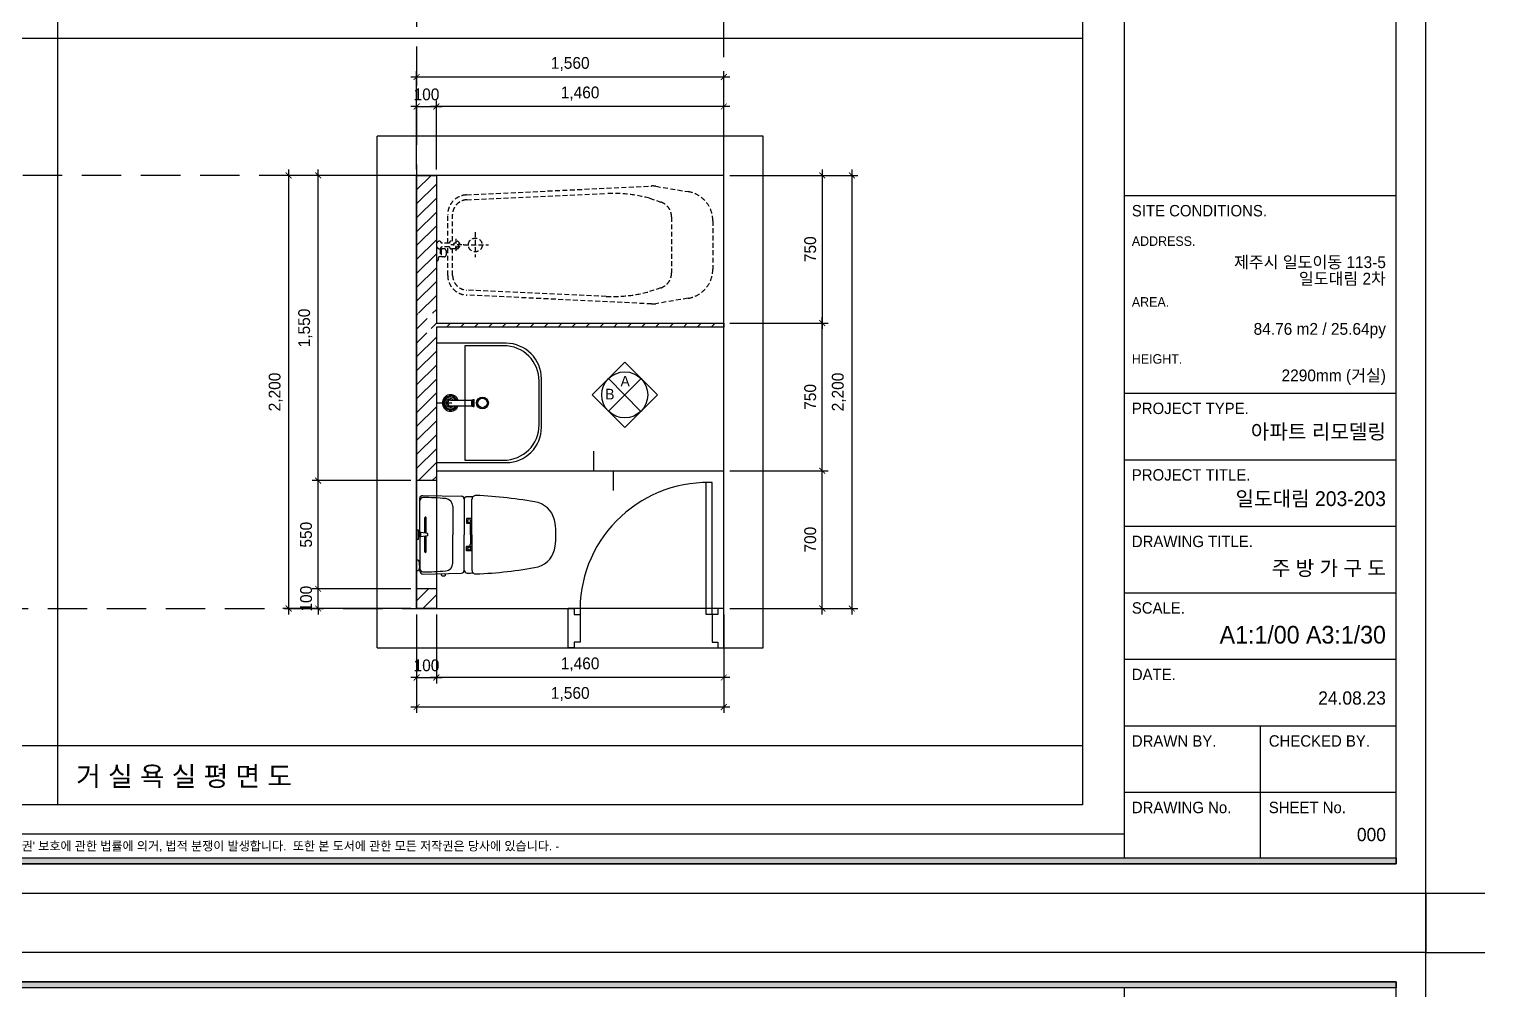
# Model space of a CAD drawing. Header units: inches. Extents: x 69359 to 144970, y -4972 to 56514.
# Drawn here: x 137577 to 144970, y 27990 to 32870 of the extents above; entities that cross this region are included whole.
import ezdxf
from ezdxf.enums import TextEntityAlignment as Align

# ---------------------------------------------------------------- set-up
doc = ezdxf.new("R2010")
doc.units = ezdxf.units.IN
doc.header["$LTSCALE"] = 50
doc.header["$MEASUREMENT"] = 0
for name, pattern in [('DASHED', [0.75, 0.5, -0.25]), ('DH-HID2', [1.2, 0.8, -0.4]), ('HIDDEN', [0.375, 0.25, -0.125])]:
    doc.linetypes.add(name, pattern=pattern)
for name, color, linetype in [('0-ELC TEXT', 7, 'Continuous'), ('02-WAL', 2, 'Continuous'), ('03-WAL NEW', 3, 'Continuous'), ('07-DIM WAL', 5, 'Continuous'), ('CO-BATH', 6, 'Continuous'), ('F-SYM', 7, 'Continuous'), ('fin', 5, 'Continuous'), ('FORM(YOURNAME)-1', 1, 'Continuous'), ('FORM(YOURNAME)-11', 1, 'Continuous'), ('FUR', 8, 'DASHED'), ('HL', 6, 'HIDDEN'), ('TT1', 7, 'Continuous'), ('도면층4', 4, 'Continuous'), ('도면층5', 5, 'Continuous')]:
    doc.layers.add(name, color=color, linetype=linetype)
doc.styles.add('HY 울릉도 L', font='')
doc.styles.add('YOURNAME', font='HY울릉도M.TTF')
doc.styles.add('코레일둥고', font='Korail_Round_Gothic_Medium.ttf')
doc.styles.get('HY 울릉도 L').set_extended_font_data('HY울릉도L')
doc.dimstyles.new('30', dxfattribs={"dimscale": 30, "dimtxt": 2, "dimasz": 1, "dimexe": 1, "dimexo": 1, "dimgap": 1, "dimtad": 1, "dimdec": 0, "dimrnd": 0.05, "dimdsep": 46, "dimlunit": 6, "dimtxsty": 'HY 울릉도 L', "dimblk": 'ARCHTICK', "dimcen": 2.5, "dimdle": 1, "dimclrd": 133, "dimclre": 133, "dimclrt": 30, "dimadec": 0, "dimazin": 0, "dimtfac": 1, "dimtdec": 0, "dimtix": 1, "dimtmove": 2, "dimatfit": 3, "dimldrblk": 'ARCHTICK', "dimfxl": 1, "dimlwd": -1, "dimlwe": -1, "dimarcsym": 0})

# ---------------------------------------------------------------- blocks, each defined once
blk = doc.blocks.new('A$C4B2D31F0')
at = {"layer": 'fin', "color": 4}
for p, q in [((185, 690.9), (20.4, 690.9)), ((37.2, 692.3), (24.7, 692.3)), ((37.2, 692.3), (49.7, 692.3)), ((200.9, 690.9), (365.5, 690.9)), ((47.7, 523.7), (192.9, 523.7)), ((338.2, 523.7), (192.9, 523.7)), ((12.6, 465.9), (192.9, 465.9)), ((373.3, 465.9), (192.9, 465.9)), ((192.9, 426.6), (13.7, 426.6)), ((192.9, 426.6), (372.2, 426.6))]:
    blk.add_line(p, q, dxfattribs=at)
for points in [[(20.4, 690.9), (7.9, 690.9, 0.421209), (-7.1, 675.5), (-2.4, 480.5, 0.001659)], [(365.5, 690.9), (378, 690.9, -0.421209), (392.9, 675.5), (388.3, 480.5, -0.001659)], [(12.6, 465.9, 0.371724), (-1.8, 451.2, 0.003515), (-1, 420.3, 0.320541)], [(373.3, 465.9, -0.371724), (387.7, 451.2, -0.003515), (386.9, 420.3, -0.320541)]]:
    blk.add_lwpolyline(points, format="xyb", dxfattribs=at)
for centre, radius, start, end in [((1004.3, 663.1), 1000, 179.31159, 185.94375), ((20.4, 674.9), 16, 90, 179.31159), ((24.7, 707.3), 15, 180, 270), ((49.7, 707.3), 15, 270, 0), ((365.5, 674.9), 16, 0.68841, 90), ((-618.4, 663.1), 1000, 354.05625, 0.68841), ((49.4, 563.7), 40, 185.94375, 267.51291), ((336.5, 563.7), 40, 272.48709, 354.05625), ((12.6, 480.9), 15, 181.36509, 270), ((373.3, 480.9), 15, 270, 358.63491), ((13.7, 406.6), 20, 90, 182.3333), ((2197.7, 495.6), 2205.9, 182.3333, 190.60807), ((-1811.8, 495.6), 2205.9, 349.39193, 357.6667), ((372.2, 406.6), 20, 357.6667, 90), ((148.7, 128.9), 125.5, 198.2964, 263.42408), ((237.2, 128.9), 125.5, 276.57592, 341.7036), ((192.9, 405.9), 405.9, 261.69926, 270), ((192.9, 405.9), 405.9, 270, 278.30074)]:
    blk.add_arc(centre, radius, start, end, dxfattribs=at)
at = {"layer": 'HL', "linetype": 'Continuous'}
for p, q in [((106.4, 666.3), (184.4, 666.3)), ((168.9, 697.3), (168.9, 707.3)), ((168.9, 697.3), (216.9, 697.3)), ((186, 692.5), (180.6, 697.3)), ((181.6, 685.5), (186, 692.5)), ((187, 651.2), (181.6, 685.5)), ((181.6, 685.5), (204.3, 685.5)), ((186, 692.5), (199.9, 692.5)), ((198.9, 651.2), (204.3, 685.5)), ((199.9, 692.5), (205.3, 697.3)), ((204.3, 685.5), (199.9, 692.5)), ((201.4, 666.3), (279.4, 666.3)), ((216.9, 697.3), (216.9, 707.3)), ((106.4, 659.3), (185.5, 659.3)), ((187, 651.2), (198.9, 651.2)), ((200.4, 659.3), (279.4, 659.3)), ((-16, 576.9), (-16, 564.8)), ((-12, 580.9), (-4.8, 580.9)), ((-12, 560.8), (-4.3, 560.8)), ((192.9, 433.7), (146.6, 433.7)), ((192.9, 433.7), (239.3, 433.7))]:
    blk.add_line(p, q, dxfattribs=at)
for points in [[(110.4, 426.6), (110.4, 450.8, -0.414214), (114.4, 454.8), (130.9, 454.8, -0.414214), (134.9, 450.8), (134.9, 435.2), (134.9, 426.6)], [(275.5, 426.6), (275.5, 450.8, 0.414214), (271.5, 454.8), (255, 454.8, 0.414214), (251, 450.8), (251, 435.2), (251, 426.6)], [(134.9, 435.2), (144.6, 435.2, -0.414214), (146.6, 433.2), (146.6, 426.6)], [(251, 435.2), (241.3, 435.2, 0.414214), (239.3, 433.2), (239.3, 426.6)]]:
    blk.add_lwpolyline(points, format="xyb", dxfattribs=at)
for centre in [(122.9, 440.9), (262.9, 440.9)]:
    blk.add_circle(centre, 8, dxfattribs=at)
for centre, radius, start, end in [((106.4, 662.8), 3.5, 90, 270), ((279.4, 662.8), 3.5, 270, 90), ((-12, 576.9), 4, 90, 180), ((-12, 564.8), 4, 180, 270)]:
    blk.add_arc(centre, radius, start, end, dxfattribs=at)
blk = doc.blocks.new('B-003')
blk.add_line((0, 0), (0, -65))
at = {"layer": 'CO-BATH'}
for p, q in [((-252.5, 0), (-252.5, -295)), ((252.5, 0), (-252.5, 0)), ((252.5, -295), (252.5, 0)), ((-102.5, -445), (102.5, -445))]:
    blk.add_line(p, q, dxfattribs=at)
at = {"layer": 'CO-BATH', "color": 8}
for p, q in [((-12.5, -60), (-12.5, -150.5)), ((12.5, -60), (12.5, -150.5)), ((-242.5, -120), (-242.5, -285)), ((242.5, -120), (-242.5, -120)), ((242.5, -285), (242.5, -120)), ((-14.5, -155.5), (-14.5, -160.5)), ((-14.5, -160.5), (14.5, -160.5)), ((-13.5, -150.5), (-13.5, -155.5)), ((13.5, -150.5), (13.5, -155.5)), ((14.5, -155.5), (14.5, -160.5)), ((-92.5, -435), (92.5, -435))]:
    blk.add_line(p, q, dxfattribs=at)
at = {"layer": 'CO-BATH', "color": 251}
for p, q in [((-14.5, -155.5), (14.5, -155.5)), ((-13.5, -150.5), (13.5, -150.5))]:
    blk.add_line(p, q, dxfattribs=at)
at = {"layer": 'CO-BATH', "color": 8}
blk.add_circle((0, -195), 25, dxfattribs=at)
at = {"layer": 'CO-BATH', "color": 251}
blk.add_circle((0, -195), 20, dxfattribs=at)
at = {"layer": 'CO-BATH', "color": 8}
for centre, radius, start, end in [((0, -60), 35, 290.92481, 249.07514), ((0, -60), 12.5, 359.99998, 179.99998), ((-92.5, -285), 150, 180, 270), ((92.5, -285), 150, 270, 0)]:
    blk.add_arc(centre, radius, start, end, dxfattribs=at)
at = {"layer": 'CO-BATH', "color": 251}
for radius, start, end in [(30, 294.62429, 245.37566), (25, 299.99998, 239.99998), (18, 313.98294, 226.01701)]:
    blk.add_arc((0, -60), radius, start, end, dxfattribs=at)
at = {"layer": 'CO-BATH'}
for centre, start, end in [((-102.5, -295), 180, 270), ((102.5, -295), 270, 0)]:
    blk.add_arc(centre, 150, start, end, dxfattribs=at)
blk = doc.blocks.new('FORM-ELEVATION')
at = {"layer": 'FORM(YOURNAME)-11'}
h = blk.add_hatch(color=256, dxfattribs=at)
h.dxf.hatch_style = 1
h.paths.add_polyline_path([(-10309, 35708), (71691, 35708), (71691, 35508), (-10309, 35508)])
h.paths.add_polyline_path([(-10309, -21492), (71691, -21492), (71691, -21692), (-10309, -21692)])
at = {"layer": 'Defpoints', "color": 158}
for p, q in [((62481, 35508), (62481, -21492)), ((62481, -20692), (-10309, -20692))]:
    blk.add_line(p, q, dxfattribs=at)
at = {"layer": 'Defpoints', "color": 1}
for points in [[(72691, 38708), (72691, 36708), (74691, 36708)], [(72691, -24692), (72691, -22692), (74691, -22692)]]:
    blk.add_lwpolyline(points, dxfattribs=at)
at = {"layer": 'Defpoints', "color": 158}
for points in [[(-10309, -21692), (71691, -21692), (71691, 35708), (-10309, 35708)], [(-8309, 33708), (61071, 33708), (61071, -19692), (-8309, -19692)]]:
    blk.add_lwpolyline(points, close=True, dxfattribs=at)
at = {"layer": 'FORM(YOURNAME)-11', "color": 14}
for p, q in [((62481, 937), (71691, 937)), ((62481, -5756), (71691, -5756)), ((62481, -8009), (71691, -8009)), ((62481, -10261), (71691, -10261)), ((62481, -12514), (71691, -12514)), ((62481, -14766), (71691, -14766)), ((62481, -17019), (71691, -17019)), ((67086, -17019), (67086, -21492)), ((62481, -19271), (71691, -19271))]:
    blk.add_line(p, q, dxfattribs=at)
at = {"layer": 'FORM(YOURNAME)-11', "color": 250}
blk.add_lwpolyline([(-11309, -22692), (72691, -22692), (72691, 36708), (-11309, 36708)], close=True, dxfattribs=at)
at = {"layer": 'FORM(YOURNAME)-11'}
for points in [[(-10309, 35708), (71691, 35708), (71691, 35508), (-10309, 35508)], [(-10309, -21492), (71691, -21492), (71691, -21692), (-10309, -21692)]]:
    blk.add_lwpolyline(points, close=True, dxfattribs=at)
at = {"layer": 'FORM(YOURNAME)-11', "color": 14, "style": 'YOURNAME'}
for s, height, p in [('SITE CONDITIONS.', 386.14, (62739, 422)), ('PROJECT TYPE.', 386.14, (62739, -6271)), ('PROJECT TITLE.', 386.14, (62739, -8524)), ('DRAWING TITLE.', 386.14, (62739, -10776)), ('SCALE.', 386.1, (62739, -13029)), ('DATE.', 386.1, (62739, -15281)), ('DRAWN BY.', 386.1, (62739, -17534)), ('CHECKED BY.', 386.14, (67376, -17534)), ('DRAWING No.', 386.14, (62739, -19786)), ('SHEET No.', 386.1, (67376, -19786))]:
    blk.add_text(s, height=height, dxfattribs=at).set_placement(p, align=Align.MIDDLE_LEFT)
at = {"layer": 'FORM(YOURNAME)-11', "color": 251, "style": 'YOURNAME'}
for s, p in [('ADDRESS.', (62739, -608)), ('AREA.', (62739, -2667)), ('HEIGHT.', (62739, -4598))]:
    blk.add_text(s, height=321.8, dxfattribs=at).set_placement(p, align=Align.MIDDLE_LEFT)
at = {"layer": 'FORM(YOURNAME)-11', "color": 1, "style": 'YOURNAME'}
blk.add_text("- 본 도서는 어떠한 경우에도 무단으로 도용할 수 없으며 도용시 '지적재산권' 보호에 관한 법률에 의거, 법적 분쟁이 발생합니다.  또한 본 도서에 관한 모든 저작권은 당사에 있습니다. -", height=300, dxfattribs=at).set_placement((28146, -21092), align=Align.MIDDLE_CENTER)
at = {"layer": 'FORM(YOURNAME)-11', "color": 3, "style": 'YOURNAME'}
for tag, height, p in [('1', 450, (71041, -1219)), ('2', 450, (71041, -1863)), ('3', 450, (71041, -3150)), ('4', 450, (71041, -5081)), ('5', 515, (71041, -7398)), ('6', 515, (71041, -9650)), ('7', 515, (71041, -11903)), ('8', 515, (71041, -14155)), ('9', 515, (71041, -16408)), ('10', 515, (66791, -18596)), ('11', 515, (71041, -18660)), ('12', 515, (66791, -20848)), ('13', 515, (71041, -20848))]:
    blk.add_attdef(tag, text='', height=height, dxfattribs=at).set_placement(p, align=Align.MIDDLE_RIGHT)
blk = doc.blocks.new('_ArchTick')
at = {"color": 0, "linetype": 'ByBlock', "const_width": 0.15}
blk.add_lwpolyline([(-0.5, -0.5), (0.5, 0.5)], dxfattribs=at)
blk = doc.blocks.new('*D192')
at = {"layer": '07-DIM WAL', "color": 133, "transparency": 16777216}
for p, q in [((139515, 32626.8), (141135, 32626.8)), ((139545, 32156.8), (139545, 32656.8)), ((141105, 32156.8), (141105, 32656.8))]:
    blk.add_line(p, q, dxfattribs=at)
at = {"layer": 'Defpoints', "color": 0, "transparency": 16777216}
for p in [(141105, 32626.8), (139545, 32126.8), (141105, 32126.8)]:
    blk.add_point(p, dxfattribs=at)
at = {"layer": '07-DIM WAL', "color": 133, "transparency": 16777216, "xscale": 30, "yscale": 30, "zscale": 30, "rotation": 180}
blk.add_blockref('_ArchTick', (139545, 32626.8), dxfattribs=at)
at = {"layer": '07-DIM WAL', "color": 133, "transparency": 16777216, "xscale": 30, "yscale": 30, "zscale": 30}
blk.add_blockref('_ArchTick', (141105, 32626.8), dxfattribs=at)
at = {"layer": '07-DIM WAL', "color": 30, "transparency": 16777216, "insert": (140325, 32692.7), "char_height": 60, "attachment_point": 5, "style": 'HY 울릉도 L'}
blk.add_mtext('1,560', dxfattribs=at)
blk = doc.blocks.new('*D193')
at = {"layer": '07-DIM WAL', "color": 133, "transparency": 16777216}
for p, q in [((141135, 32476.8), (139615, 32476.8)), ((139645, 32156.8), (139645, 32506.8)), ((141105, 32156.8), (141105, 32506.8))]:
    blk.add_line(p, q, dxfattribs=at)
at = {"layer": 'Defpoints', "color": 0, "transparency": 16777216}
for p in [(139645, 32476.8), (139645, 32126.8), (141105, 32126.8)]:
    blk.add_point(p, dxfattribs=at)
at = {"layer": '07-DIM WAL', "color": 133, "transparency": 16777216, "xscale": 30, "yscale": 30, "zscale": 30, "rotation": 180}
blk.add_blockref('_ArchTick', (139645, 32476.8), dxfattribs=at)
at = {"layer": '07-DIM WAL', "color": 133, "transparency": 16777216, "xscale": 30, "yscale": 30, "zscale": 30}
blk.add_blockref('_ArchTick', (141105, 32476.8), dxfattribs=at)
at = {"layer": '07-DIM WAL', "color": 30, "transparency": 16777216, "insert": (140375, 32542.7), "char_height": 60, "attachment_point": 5, "style": 'HY 울릉도 L'}
blk.add_mtext('1,460', dxfattribs=at)
blk = doc.blocks.new('*D194')
at = {"layer": '07-DIM WAL', "color": 133, "transparency": 16777216}
for p, q in [((139545, 32476.8), (139515, 32476.8)), ((139545, 32156.8), (139545, 32506.8)), ((139545, 32476.8), (139645, 32476.8)), ((139645, 32156.8), (139645, 32506.8)), ((139645, 32476.8), (139675, 32476.8))]:
    blk.add_line(p, q, dxfattribs=at)
at = {"layer": 'Defpoints', "color": 0, "transparency": 16777216}
for p in [(139645, 32476.8), (139545, 32126.8), (139645, 32126.8)]:
    blk.add_point(p, dxfattribs=at)
at = {"layer": '07-DIM WAL', "color": 133, "transparency": 16777216, "xscale": 30, "yscale": 30, "zscale": 30}
blk.add_blockref('_ArchTick', (139545, 32476.8), dxfattribs=at)
at = {"layer": '07-DIM WAL', "color": 133, "transparency": 16777216, "xscale": 30, "yscale": 30, "zscale": 30, "rotation": 180}
blk.add_blockref('_ArchTick', (139645, 32476.8), dxfattribs=at)
at = {"layer": '07-DIM WAL', "color": 30, "transparency": 16777216, "insert": (139595, 32538), "char_height": 60, "attachment_point": 5, "style": 'HY 울릉도 L'}
blk.add_mtext('100', dxfattribs=at)
blk = doc.blocks.new('*D195')
at = {"layer": '07-DIM WAL', "color": 133, "transparency": 16777216}
for p, q in [((141135, 32126.8), (141785, 32126.8)), ((141755, 32156.8), (141755, 29896.8)), ((141135, 29926.8), (141785, 29926.8))]:
    blk.add_line(p, q, dxfattribs=at)
at = {"layer": 'Defpoints', "color": 0, "transparency": 16777216}
for p in [(141105, 32126.8), (141105, 29926.8), (141755, 29926.8)]:
    blk.add_point(p, dxfattribs=at)
at = {"layer": '07-DIM WAL', "color": 133, "transparency": 16777216, "xscale": 30, "yscale": 30, "zscale": 30}
for p, rotation in [((141755, 32126.8), 90), ((141755, 29926.8), 270)]:
    blk.add_blockref('_ArchTick', p, dxfattribs=dict(at, rotation=rotation))
at = {"layer": '07-DIM WAL', "color": 30, "transparency": 16777216, "insert": (141689.1, 31026.8), "char_height": 60, "attachment_point": 5, "rotation": 90, "style": 'HY 울릉도 L'}
blk.add_mtext('2,200', dxfattribs=at)
blk = doc.blocks.new('*D196')
at = {"layer": '07-DIM WAL', "color": 133, "transparency": 16777216}
for p, q in [((141135, 30626.8), (141635, 30626.8)), ((141605, 29896.8), (141605, 30656.8)), ((141135, 29926.8), (141635, 29926.8))]:
    blk.add_line(p, q, dxfattribs=at)
at = {"layer": 'Defpoints', "color": 0, "transparency": 16777216}
for p in [(141105, 30626.8), (141605, 30626.8), (141105, 29926.8)]:
    blk.add_point(p, dxfattribs=at)
at = {"layer": '07-DIM WAL', "color": 133, "transparency": 16777216, "xscale": 30, "yscale": 30, "zscale": 30}
for p, rotation in [((141605, 30626.8), 90), ((141605, 29926.8), 270)]:
    blk.add_blockref('_ArchTick', p, dxfattribs=dict(at, rotation=rotation))
at = {"layer": '07-DIM WAL', "color": 30, "transparency": 16777216, "insert": (141543.8, 30276.8), "char_height": 60, "attachment_point": 5, "rotation": 90, "style": 'HY 울릉도 L'}
blk.add_mtext('700', dxfattribs=at)
blk = doc.blocks.new('*D197')
at = {"layer": '07-DIM WAL', "color": 133, "transparency": 16777216}
for p, q in [((141135, 31376.8), (141635, 31376.8)), ((141605, 30596.8), (141605, 31406.8)), ((141135, 30626.8), (141635, 30626.8))]:
    blk.add_line(p, q, dxfattribs=at)
at = {"layer": 'Defpoints', "color": 0, "transparency": 16777216}
for p in [(141105, 31376.8), (141605, 31376.8), (141105, 30626.8)]:
    blk.add_point(p, dxfattribs=at)
at = {"layer": '07-DIM WAL', "color": 133, "transparency": 16777216, "xscale": 30, "yscale": 30, "zscale": 30}
for p, rotation in [((141605, 31376.8), 90), ((141605, 30626.8), 270)]:
    blk.add_blockref('_ArchTick', p, dxfattribs=dict(at, rotation=rotation))
at = {"layer": '07-DIM WAL', "color": 30, "transparency": 16777216, "insert": (141543.7, 31001.8), "char_height": 60, "attachment_point": 5, "rotation": 90, "style": 'HY 울릉도 L'}
blk.add_mtext('750', dxfattribs=at)
blk = doc.blocks.new('*D198')
at = {"layer": '07-DIM WAL', "color": 133, "transparency": 16777216}
for p, q in [((141135, 32126.8), (141635, 32126.8)), ((141605, 32156.8), (141605, 31346.8)), ((141135, 31376.8), (141635, 31376.8))]:
    blk.add_line(p, q, dxfattribs=at)
at = {"layer": 'Defpoints', "color": 0, "transparency": 16777216}
for p in [(141105, 32126.8), (141105, 31376.8), (141605, 31376.8)]:
    blk.add_point(p, dxfattribs=at)
at = {"layer": '07-DIM WAL', "color": 133, "transparency": 16777216, "xscale": 30, "yscale": 30, "zscale": 30}
for p, rotation in [((141605, 32126.8), 90), ((141605, 31376.8), 270)]:
    blk.add_blockref('_ArchTick', p, dxfattribs=dict(at, rotation=rotation))
at = {"layer": '07-DIM WAL', "color": 30, "transparency": 16777216, "insert": (141543.7, 31751.8), "char_height": 60, "attachment_point": 5, "rotation": 90, "style": 'HY 울릉도 L'}
blk.add_mtext('750', dxfattribs=at)
blk = doc.blocks.new('*D231')
at = {"layer": '07-DIM WAL', "color": 133, "transparency": 16777216}
for p, q in [((139545, 29896.8), (139545, 29396.8)), ((141105, 29896.8), (141105, 29396.8)), ((139515, 29426.8), (141135, 29426.8))]:
    blk.add_line(p, q, dxfattribs=at)
at = {"layer": 'Defpoints', "color": 0, "transparency": 16777216}
for p in [(139545, 29926.8), (141105, 29926.8), (141105, 29426.8)]:
    blk.add_point(p, dxfattribs=at)
at = {"layer": '07-DIM WAL', "color": 133, "transparency": 16777216, "xscale": 30, "yscale": 30, "zscale": 30, "rotation": 180}
blk.add_blockref('_ArchTick', (139545, 29426.8), dxfattribs=at)
at = {"layer": '07-DIM WAL', "color": 133, "transparency": 16777216, "xscale": 30, "yscale": 30, "zscale": 30}
blk.add_blockref('_ArchTick', (141105, 29426.8), dxfattribs=at)
at = {"layer": '07-DIM WAL', "color": 30, "transparency": 16777216, "insert": (140325, 29492.7), "char_height": 60, "attachment_point": 5, "style": 'HY 울릉도 L'}
blk.add_mtext('1,560', dxfattribs=at)
blk = doc.blocks.new('*D232')
at = {"layer": '07-DIM WAL', "color": 133, "transparency": 16777216}
for p, q in [((139645, 29896.8), (139645, 29546.8)), ((141105, 29896.8), (141105, 29546.8)), ((141135, 29576.8), (139615, 29576.8))]:
    blk.add_line(p, q, dxfattribs=at)
at = {"layer": 'Defpoints', "color": 0, "transparency": 16777216}
for p in [(139645, 29926.8), (141105, 29926.8), (139645, 29576.8)]:
    blk.add_point(p, dxfattribs=at)
at = {"layer": '07-DIM WAL', "color": 133, "transparency": 16777216, "xscale": 30, "yscale": 30, "zscale": 30, "rotation": 180}
blk.add_blockref('_ArchTick', (139645, 29576.8), dxfattribs=at)
at = {"layer": '07-DIM WAL', "color": 133, "transparency": 16777216, "xscale": 30, "yscale": 30, "zscale": 30}
blk.add_blockref('_ArchTick', (141105, 29576.8), dxfattribs=at)
at = {"layer": '07-DIM WAL', "color": 30, "transparency": 16777216, "insert": (140375, 29642.7), "char_height": 60, "attachment_point": 5, "style": 'HY 울릉도 L'}
blk.add_mtext('1,460', dxfattribs=at)
blk = doc.blocks.new('*D233')
at = {"layer": '07-DIM WAL', "color": 133, "transparency": 16777216}
for p, q in [((139545, 29896.8), (139545, 29546.8)), ((139645, 29896.8), (139645, 29546.8)), ((139545, 29576.8), (139515, 29576.8)), ((139545, 29576.8), (139645, 29576.8)), ((139645, 29576.8), (139675, 29576.8))]:
    blk.add_line(p, q, dxfattribs=at)
at = {"layer": 'Defpoints', "color": 0, "transparency": 16777216}
for p in [(139545, 29926.8), (139645, 29926.8), (139645, 29576.8)]:
    blk.add_point(p, dxfattribs=at)
at = {"layer": '07-DIM WAL', "color": 133, "transparency": 16777216, "xscale": 30, "yscale": 30, "zscale": 30}
blk.add_blockref('_ArchTick', (139545, 29576.8), dxfattribs=at)
at = {"layer": '07-DIM WAL', "color": 133, "transparency": 16777216, "xscale": 30, "yscale": 30, "zscale": 30, "rotation": 180}
blk.add_blockref('_ArchTick', (139645, 29576.8), dxfattribs=at)
at = {"layer": '07-DIM WAL', "color": 30, "transparency": 16777216, "insert": (139595, 29638), "char_height": 60, "attachment_point": 5, "style": 'HY 울릉도 L'}
blk.add_mtext('100', dxfattribs=at)
blk = doc.blocks.new('*D234')
at = {"layer": '07-DIM WAL', "color": 133, "transparency": 16777216}
for p, q in [((139515, 30026.8), (139015, 30026.8)), ((139045, 30026.8), (139045, 30056.8)), ((139045, 29926.8), (139045, 30026.8)), ((139515, 29926.8), (139015, 29926.8)), ((139045, 29926.8), (139045, 29896.8))]:
    blk.add_line(p, q, dxfattribs=at)
at = {"layer": 'Defpoints', "color": 0, "transparency": 16777216}
for p in [(139045, 30026.8), (139545, 30026.8), (139545, 29926.8)]:
    blk.add_point(p, dxfattribs=at)
at = {"layer": '07-DIM WAL', "color": 133, "transparency": 16777216, "xscale": 30, "yscale": 30, "zscale": 30}
for p, rotation in [((139045, 30026.8), 270), ((139045, 29926.8), 90)]:
    blk.add_blockref('_ArchTick', p, dxfattribs=dict(at, rotation=rotation))
at = {"layer": '07-DIM WAL', "color": 30, "transparency": 16777216, "insert": (138983.8, 29976.8), "char_height": 60, "attachment_point": 5, "rotation": 90, "style": 'HY 울릉도 L'}
blk.add_mtext('100', dxfattribs=at)
blk = doc.blocks.new('*D235')
at = {"layer": '07-DIM WAL', "color": 133, "transparency": 16777216}
for p, q in [((139045, 29996.8), (139045, 30606.8)), ((139515, 30576.8), (139015, 30576.8)), ((139515, 30026.8), (139015, 30026.8))]:
    blk.add_line(p, q, dxfattribs=at)
at = {"layer": 'Defpoints', "color": 0, "transparency": 16777216}
for p in [(139045, 30576.8), (139545, 30576.8), (139545, 30026.8)]:
    blk.add_point(p, dxfattribs=at)
at = {"layer": '07-DIM WAL', "color": 133, "transparency": 16777216, "xscale": 30, "yscale": 30, "zscale": 30}
for p, rotation in [((139045, 30576.8), 90), ((139045, 30026.8), 270)]:
    blk.add_blockref('_ArchTick', p, dxfattribs=dict(at, rotation=rotation))
at = {"layer": '07-DIM WAL', "color": 30, "transparency": 16777216, "insert": (138983.7, 30301.8), "char_height": 60, "attachment_point": 5, "rotation": 90, "style": 'HY 울릉도 L'}
blk.add_mtext('550', dxfattribs=at)
blk = doc.blocks.new('*D236')
at = {"layer": '07-DIM WAL', "color": 133, "transparency": 16777216}
for p, q in [((139515, 32126.8), (139015, 32126.8)), ((139045, 30546.8), (139045, 32156.8)), ((139515, 30576.8), (139015, 30576.8))]:
    blk.add_line(p, q, dxfattribs=at)
at = {"layer": 'Defpoints', "color": 0, "transparency": 16777216}
for p in [(139045, 32126.8), (139545, 32126.8), (139545, 30576.8)]:
    blk.add_point(p, dxfattribs=at)
at = {"layer": '07-DIM WAL', "color": 133, "transparency": 16777216, "xscale": 30, "yscale": 30, "zscale": 30}
for p, rotation in [((139045, 32126.8), 90), ((139045, 30576.8), 270)]:
    blk.add_blockref('_ArchTick', p, dxfattribs=dict(at, rotation=rotation))
at = {"layer": '07-DIM WAL', "color": 30, "transparency": 16777216, "insert": (138979.1, 31351.8), "char_height": 60, "attachment_point": 5, "rotation": 90, "style": 'HY 울릉도 L'}
blk.add_mtext('1,550', dxfattribs=at)
blk = doc.blocks.new('*D237')
at = {"layer": '07-DIM WAL', "color": 133, "transparency": 16777216}
for p, q in [((139515, 32126.8), (138865, 32126.8)), ((138895, 32156.8), (138895, 29896.8)), ((139515, 29926.8), (138865, 29926.8))]:
    blk.add_line(p, q, dxfattribs=at)
at = {"layer": 'Defpoints', "color": 0, "transparency": 16777216}
for p in [(139545, 32126.8), (138895, 29926.8), (139545, 29926.8)]:
    blk.add_point(p, dxfattribs=at)
at = {"layer": '07-DIM WAL', "color": 133, "transparency": 16777216, "xscale": 30, "yscale": 30, "zscale": 30}
for p, rotation in [((138895, 32126.8), 90), ((138895, 29926.8), 270)]:
    blk.add_blockref('_ArchTick', p, dxfattribs=dict(at, rotation=rotation))
at = {"layer": '07-DIM WAL', "color": 30, "transparency": 16777216, "insert": (138829.1, 31026.8), "char_height": 60, "attachment_point": 5, "rotation": 90, "style": 'HY 울릉도 L'}
blk.add_mtext('2,200', dxfattribs=at)

msp = doc.modelspace()

# ---------------------------------------------------------------- hatches: boundary and pattern name
at = {"layer": '03-WAL NEW'}
h = msp.add_hatch(dxfattribs=at)
h.set_pattern_fill('_USER', color=8, scale=50, angle=225, pattern_type=0)
h.set_pattern_definition([(225, (199964.36, 57682.793), (35.35534, -35.35534), [])])
h.paths.add_polyline_path([(139545, 30576.8), (139645, 30576.8), (139645, 31326.8), (139545, 31326.8)])
h.paths.add_polyline_path([(139545, 31326.8), (139645, 31356.8), (141105, 31356.8), (141105, 31376.8), (139645, 31376.8), (139545, 31426.8)])
h.paths.add_polyline_path([(139545, 31426.8), (139645, 31426.8), (139645, 32126.8), (139545, 32126.8)])
h = msp.add_hatch(dxfattribs=at)
h.set_pattern_fill('_USER', color=8, scale=50, angle=45, pattern_type=0)
h.set_pattern_definition([(45, (54996.75, -2043.75), (-35.35534, 35.35534), [])])
h.paths.add_polyline_path([(139645, 30026.8), (139545, 30026.8), (139545, 29926.8), (139645, 29926.8)])

# ---------------------------------------------------------------- linework, layer by layer
at = {"layer": '02-WAL'}
for p, q in [((141305, 32326.8), (139345, 32326.8)), ((139345, 29726.8), (139345, 32326.8)), ((141305, 29726.8), (141305, 32326.8)), ((141105, 32126.8), (139545, 32126.8)), ((139545, 32126.8), (139545, 29926.8)), ((141105, 29726.8), (141105, 32126.8)), ((139545, 29926.8), (140315, 29926.8)), ((140315, 29726.8), (140315, 29926.8)), ((139345, 29726.8), (140315, 29726.8)), ((141105, 29726.8), (141305, 29726.8))]:
    msp.add_line(p, q, dxfattribs=at)
at = {"layer": '03-WAL NEW'}
for p, q in [((139645, 30626.8), (141105, 30626.8)), ((139645, 30576.8), (139545, 30576.8)), ((139645, 30026.8), (139545, 30026.8))]:
    msp.add_line(p, q, dxfattribs=at)
for points in [[(139545, 29926.8), (139545, 32126.8), (139645, 32126.8), (139645, 31376.8), (141105, 31376.8), (141105, 31356.8), (139645, 31356.8), (139645, 29926.8), (139545, 29926.8)], [(140442.3, 30726.8), (140442.3, 30626.8), (140542.3, 30626.8), (140542.3, 30526.8)]]:
    msp.add_lwpolyline(points, dxfattribs=at)
at = {"layer": 'CO-BATH', "color": 251, "linetype": 'DH-HID2', "ltscale": 5}
for p, q in [((139545, 33981.8), (139545, 32126.8)), ((141105, 32126.8), (141105, 33981.8)), ((139545, 32126.8), (136171.5, 32126.8)), ((136171.5, 29926.8), (139545, 29926.8))]:
    msp.add_line(p, q, dxfattribs=at)
at = {"layer": 'F-SYM'}
for p, q in [((137723.3, 28930.5), (137723.3, 36940.5)), ((142926.8, 32823), (132519.8, 32823)), ((132519.8, 29230.5), (142926.8, 29230.5))]:
    msp.add_line(p, q, dxfattribs=at)
at = {"layer": 'FUR'}
for p, q in [((139645, 31853.5), (139645, 31693.5)), ((139745, 31744), (139745, 31804.5)), ((139842.6, 31837.7), (139842.6, 31712)), ((139665, 31753.5), (139665, 31713.5)), ((139670, 31748.5), (139670, 31718.5)), ((139711.9, 31783.5), (139675, 31783.5)), ((139711.9, 31763.5), (139675, 31763.5)), ((139685, 31753.5), (139675, 31753.5)), ((139695, 31743.5), (139695, 31723.5)), ((139711.9, 31784.5), (139711.9, 31783.5)), ((139775, 31773.5), (139717.8, 31773.5)), ((139745, 31753.5), (139721.9, 31753.5)), ((139784.3, 31773.5), (139781.5, 31773.5)), ((139784.3, 31773.5), (139910.6, 31773.5)), ((139650, 31693.5), (139645, 31693.5)), ((139655, 31708.5), (139655, 31698.5)), ((139665, 31713.5), (139660, 31713.5)), ((139685, 31713.5), (139675, 31713.5))]:
    msp.add_line(p, q, dxfattribs=at)
for points in [[(139702.7, 31783.5), (139702.7, 31928, -0.400971), (139798.1, 32027.9), (140738.4, 32073, -0.052692), (140759.3, 32071.8), (140923.6, 32044.4, -0.366629), (141048.9, 31896.5), (141048.9, 31650.6, -0.366629), (140923.6, 31502.6), (140759.3, 31475.3, -0.052692), (140738.4, 31474), (139798.1, 31519.2, -0.400971), (139702.7, 31619.1), (139702.7, 31763.5)], [(139727.7, 31793.5), (139727.7, 31928, -0.400971), (139799.2, 32002.9), (140507.6, 32035.2, -0.074752), (140726.8, 32010.6), (140784.5, 31991.6, -0.323797), (140839.5, 31915.7), (140839.5, 31631.4, -0.323797), (140784.5, 31555.4), (140726.8, 31536.4, -0.074752), (140507.6, 31511.8), (139799.2, 31544.2, -0.400971), (139727.7, 31619.1), (139727.7, 31753.5)]]:
    msp.add_lwpolyline(points, format="xyb", dxfattribs=at)
for centre, radius in [((139842.6, 31773.5), 35), ((139745, 31773.5), 12.9)]:
    msp.add_circle(centre, radius, dxfattribs=at)
for centre, radius, start, end in [((139665, 31773.5), 20, 90, 270), ((139675, 31793.5), 10, 180, 270), ((139720.9, 31784.5), 9, 90, 180), ((139745, 31773.5), 20, 0, 90), ((139675, 31753.5), 10, 90, 180), ((139675, 31748.5), 5, 90, 180), ((139675, 31718.5), 5, 180, 270), ((139685, 31743.5), 10, 0, 90), ((139685, 31723.5), 10, 270, 0), ((139721.9, 31763.5), 10, 180, 270), ((139745, 31773.5), 20, 270, 0), ((139650, 31698.5), 5, 270, 0), ((139660, 31708.5), 5, 90, 180)]:
    msp.add_arc(centre, radius, start, end, dxfattribs=at)
at = {"layer": 'TT1'}
for p, q in [((140436.4, 31012), (140601.8, 31177.5)), ((140767.3, 31012), (140601.8, 31177.5)), ((140519.1, 31094.7), (140681.9, 30928.9)), ((140684.6, 31094.7), (140519.1, 30929.3)), ((140601.8, 30846.5), (140436.4, 31012)), ((140601.8, 30846.5), (140767.3, 31012))]:
    msp.add_line(p, q, dxfattribs=at)
msp.add_circle((140601.8, 31012), 117, dxfattribs=at)
at = {"layer": '도면층4'}
for p, q in [((141015, 29896.8), (141015, 30566.8)), ((141045, 30566.8), (141015, 30566.8)), ((141045, 29896.8), (141045, 30566.8)), ((141105, 29926.8), (140315, 29926.8)), ((141045, 29896.8), (141015, 29896.8)), ((140315, 29726.8), (141105, 29726.8))]:
    msp.add_line(p, q, dxfattribs=at)
for points in [[(140315, 29926.8), (140345, 29926.8), (140345, 29896.8), (140375, 29896.8), (140375, 29756.8), (140345, 29756.8), (140345, 29726.8), (140315, 29726.8), (140315, 29926.8)], [(141105, 29926.8), (141075, 29926.8), (141075, 29896.8), (141045, 29896.8), (141045, 29756.8), (141075, 29756.8), (141075, 29726.8), (141105, 29726.8), (141105, 29926.8)]]:
    msp.add_lwpolyline(points, dxfattribs=at)
at = {"layer": '도면층5'}
msp.add_arc((141022.6, 29918.9), 648, 89.32755, 181.95133, dxfattribs=at)

# ---------------------------------------------------------------- block references
at = {"rotation": 89.99999999999999}
msp.add_blockref('A$C4B2D31F0', (140252.3, 30108.8), dxfattribs=at)
at = {"layer": '07-DIM WAL', "xscale": 1.2, "yscale": 1.2, "zscale": 1.2, "rotation": 89.99999999999999}
msp.add_blockref('B-003', (139645, 30971), dxfattribs=at)
at = {"layer": 'FORM(YOURNAME)-1'}
ref = msp.add_blockref('FORM-ELEVATION', (133766.1, 31884.3), dxfattribs=dict(at, xscale=0.15, yscale=0.15, zscale=0.15))
ref.add_attrib('13', '000', dxfattribs={"layer": 'FORM(YOURNAME)-11', "color": 3, "height": 67.5, "style": 'YOURNAME'}).set_placement((144467.2, 28779), align=Align.MIDDLE_RIGHT)
ref.add_attrib('9', '24.08.23', dxfattribs={"layer": 'FORM(YOURNAME)-11', "color": 3, "height": 67.5, "style": 'YOURNAME'}).set_placement((144467.2, 29472.5), align=Align.MIDDLE_RIGHT)
ref.add_attrib('8', 'A1:1/00 A3:1/30', dxfattribs={"layer": 'FORM(YOURNAME)-11', "color": 3, "height": 90, "style": 'YOURNAME'}).set_placement((144467.2, 29793.9), align=Align.MIDDLE_RIGHT)
ref.add_attrib('7', '주 방 가 구 도', dxfattribs={"layer": 'FORM(YOURNAME)-11', "color": 3, "height": 75, "style": 'YOURNAME'}).set_placement((144467.2, 30132.2), align=Align.MIDDLE_RIGHT)
ref.add_attrib('6', '일도대림 203-203', dxfattribs={"layer": 'FORM(YOURNAME)-11', "color": 3, "height": 75, "style": 'YOURNAME'}).set_placement((144467.2, 30484.9), align=Align.MIDDLE_RIGHT)
ref.add_attrib('5', '아파트 리모델링', dxfattribs={"layer": 'FORM(YOURNAME)-11', "color": 3, "height": 75, "style": 'YOURNAME'}).set_placement((144467.2, 30825.3), align=Align.MIDDLE_RIGHT)
ref.add_attrib('1', '제주시 일도이동 113-5', dxfattribs={"layer": 'FORM(YOURNAME)-11', "color": 3, "height": 60, "style": 'YOURNAME'}).set_placement((144467.2, 31686.1), align=Align.MIDDLE_RIGHT)
ref.add_attrib('2', '일도대림 2차', dxfattribs={"layer": 'FORM(YOURNAME)-11', "color": 3, "height": 60, "style": 'YOURNAME'}).set_placement((144467.2, 31602.5), align=Align.MIDDLE_RIGHT)
ref.add_attrib('3', '84.76 m2 / 25.64py', dxfattribs={"layer": 'FORM(YOURNAME)-11', "color": 3, "height": 60, "style": 'YOURNAME'}).set_placement((144467.2, 31347.2), align=Align.MIDDLE_RIGHT)
ref.add_attrib('4', '2290mm (거실)', dxfattribs={"layer": 'FORM(YOURNAME)-11', "color": 3, "height": 60, "style": 'YOURNAME'}).set_placement((144467.2, 31111), align=Align.MIDDLE_RIGHT)
at = {"layer": 'FORM(YOURNAME)-1', "xscale": 0.15, "yscale": 0.15, "zscale": 0.15}
msp.add_blockref('FORM-ELEVATION', (133766.1, 22674.3), dxfattribs=at)

# ---------------------------------------------------------------- texts
at = {"layer": '0-ELC TEXT', "style": '코레일둥고'}
msp.add_text('거 실 욕 실 평 면 도', height=100, dxfattribs=at).set_placement((137815.5, 29025.2))
at = {"layer": 'TT1', "style": '코레일둥고'}
for s, p in [('A', (140603.8, 31081.8)), ('B', (140526.2, 31015.8))]:
    msp.add_text(s, height=54, dxfattribs=at).set_placement(p, align=Align.MIDDLE)

# ---------------------------------------------------------------- dimensions: what is measured, and where the dimension line sits
at = {"layer": '07-DIM WAL'}
for base, p1, p2, picture, middle in [((141105, 32626.8), (139545, 32126.8), (141105, 32126.8), '*D192', (140325, 32692.7)), ((139645, 32476.8), (139545, 32126.8), (139645, 32126.8), '*D194', (139595, 32538)), ((139645, 32476.8), (141105, 32126.8), (139645, 32126.8), '*D193', (140375, 32542.7)), ((141105, 29426.8), (139545, 29926.8), (141105, 29926.8), '*D231', (140325, 29492.7)), ((139645, 29576.8), (139545, 29926.8), (139645, 29926.8), '*D233', (139595, 29638)), ((139645, 29576.8), (141105, 29926.8), (139645, 29926.8), '*D232', (140375, 29642.7))]:
    dim = msp.add_linear_dim(base=base, p1=p1, p2=p2, dimstyle='30', override={"dimfxl": 1.25, "dimarcsym": 2}, dxfattribs=at)
    dim.commit()
    dim.dimension.update_dxf_attribs({"geometry": picture, "text_midpoint": middle})
for base, p1, p2, picture, middle in [((138895, 29926.8), (139545, 32126.8), (139545, 29926.8), '*D237', (138829.1, 31026.8)), ((139045, 32126.8), (139545, 30576.8), (139545, 32126.8), '*D236', (138979.1, 31351.8)), ((141755, 29926.8), (141105, 32126.8), (141105, 29926.8), '*D195', (141689.1, 31026.8)), ((141605, 31376.8), (141105, 32126.8), (141105, 31376.8), '*D198', (141543.7, 31751.8)), ((141605, 31376.8), (141105, 30626.8), (141105, 31376.8), '*D197', (141543.7, 31001.8)), ((139045, 30576.8), (139545, 30026.8), (139545, 30576.8), '*D235', (138983.7, 30301.8)), ((141605, 30626.8), (141105, 29926.8), (141105, 30626.8), '*D196', (141543.8, 30276.8)), ((139045, 30026.8), (139545, 29926.8), (139545, 30026.8), '*D234', (138983.8, 29976.8))]:
    dim = msp.add_linear_dim(base=base, p1=p1, p2=p2, angle=90, dimstyle='30', override={"dimfxl": 1.25, "dimarcsym": 2}, dxfattribs=at)
    dim.commit()
    dim.dimension.update_dxf_attribs({"geometry": picture, "text_midpoint": middle})

doc.saveas('drawing.dxf')
